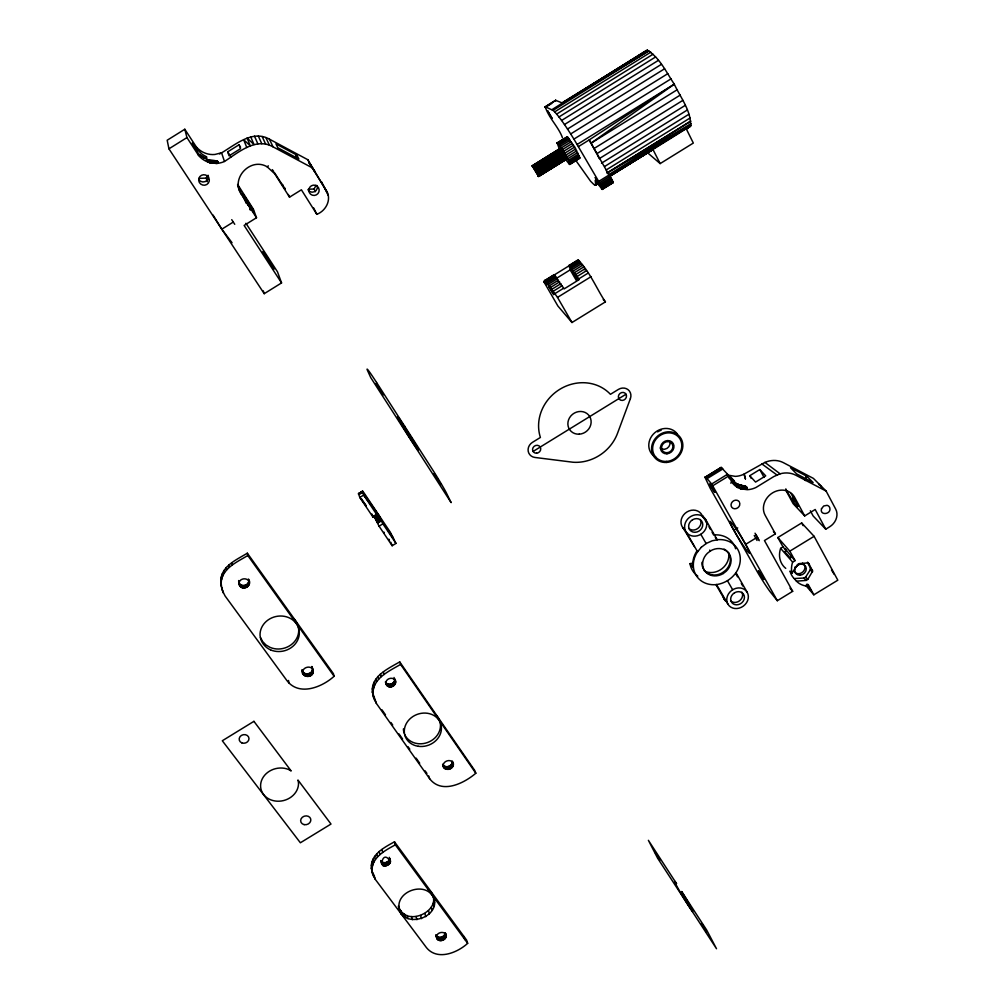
<?xml version="1.0" encoding="UTF-8"?>
<svg xmlns="http://www.w3.org/2000/svg" width="1005" height="1005" viewBox="0 0 1005 1005"><rect width="100%" height="100%" fill="white"/><g stroke="black" fill="none" stroke-linecap="round" stroke-linejoin="round"><path stroke-width="1.5" d="M371.373 868.094C370.28 854.501 384.551 847.303 394.488 841.813L466.647 940.152L467.664 943.343C457.3 952.841 437.313 960.968 426.472 947.652L375.28 879.35L372.679 874.074L371.373 868.094L372.679 874.074M372.34 691.892C371.059 675.976 388.558 668.476 399.714 661.893L474.775 770.508L475.817 773.234C464.122 783.297 441.698 794.528 429.638 778.699L376.385 703.425L372.34 691.892L373.672 697.646L372.88 695.045M372.152 871.184C371.071 857.541 385.38 850.331 395.329 844.828L394.488 841.813M373.131 694.493C371.85 678.526 389.4 671.026 400.58 664.406L399.714 661.893M794.39 578.78L796.45 581.179L806.123 580.413L807.781 579.408L812.555 571.255L808.95 563.73L807.417 562.963L799.088 563.604L797.43 564.622L791.99 573.126L790.005 571.079A22.386 19.158 -39.2 0 0 794.151 578.553L804.038 578.026L805.683 577.008L810.332 569.772L810.47 568.001L807.568 562.7M238.637 581.355C239.115 588.415 251.263 585.576 248.398 579.043C253.8 586.292 240.296 592.121 239.064 583.742C238.675 577.775 248.901 576.895 249.253 582.975M303.095 673.827C300.42 667.647 311.537 664.079 313.145 670.523C314.402 678.526 300.344 678.249 302.116 669.669C302.555 676.39 314.012 674.393 312.517 667.961M609.206 176.026L691.025 125.336L686.038 129.13L690.46 126.379C691.628 111.329 680.423 97.447 674.28 84.194C666.378 72.385 659.87 57.888 647.446 50.25L561.644 103.038M362.315 491.257L363.684 495.063L376.976 514.962L375.656 511.319M386.247 684.443L385.418 681.88C387.528 686.591 395.694 683.877 394.613 678.852C399.299 684.782 388.093 690.686 386.008 683.739C384.815 678.3 394.136 675.875 395.468 681.403M390.455 861.989C381.724 845.745 376.925 877.038 390.455 861.989L389.299 857.315M443.029 764.906C445.831 768.85 453.142 765.835 452.225 761.036C457.727 768.486 442.853 773.523 442.652 764.24L443.984 767.632M435.868 935.24C437.992 939.336 445.115 937.25 445.152 932.791C450.127 938.972 437.489 944.373 436.509 937.049C436.396 931.911 445.655 930.379 446.12 935.969M432.954 895.468C443.733 917.766 401.07 930.919 398.445 905.869C405.618 930.479 448.657 907.817 428.268 889.086M220.798 580.45C221.452 565.966 236.866 559.622 247.331 553.19L333.421 673.702L334.112 676.277C322.002 687.257 299.025 696.566 286.865 680.536L225.057 595.927L221.967 589.696L220.798 580.45L221.276 586.317L220.899 583.918M221.175 582.837C221.841 568.315 237.293 561.958 247.795 555.501L247.331 553.19M736.678 485.691C738.75 487.098 744.089 490.151 746.903 487.475C745.446 485.666 733.751 482.827 737.708 487.425M825.746 529.195L815.193 509.497L804.691 515.929L794.566 497.199A17.324 15.062 -40.5 0 0 772.569 492.865A17.324 15.062 -40.5 0 0 765.132 515.226L775.408 533.843L764.453 540.552L792.681 591.317L777.317 600.714L769.83 591.329A22.487 1.721 58.1 0 1 757.443 572.059L710.284 488.43L704.995 477.362L721.175 467.388L727.57 474.234L732.293 482.739A21.042 18.517 -41.3 0 0 740.723 488.807L747.23 489.686A21.042 18.517 -41.3 0 0 756.087 487.425L773.875 476.521L780.094 473.82A23.165 20.163 -41.1 0 1 795.646 475.139L826.135 491.081L835.72 509.171A13.769 11.846 -41.2 0 1 829.64 526.808L825.746 529.195L813.12 515.954L810.344 510.766M562.473 137.723C558.328 126.542 548.78 118.075 545.213 106.769L555.614 100.312L562.561 103.075L648.928 50.828L553.052 110.374L545.213 106.769M826.135 491.081L813.397 478.393L783.347 462.639A22.763 19.899 -41.3 0 0 764.918 462.413L743.976 474.146A20.665 18.253 -41.5 0 1 735.271 476.37L727.155 474.976L738.21 485.201M576.393 261.262L543.718 281.475L546.934 285.181L544.773 280.295L545.878 281.186L557.511 297.392L571.983 322.517L605.425 301.864C597.912 291.299 587.963 267.757 577.837 260.584M555.614 100.312L555.627 101.028M381.573 863.597L380.769 860.531C382.654 864.25 388.935 862.868 389.626 858.936M532.235 165.8L538.667 176.44L532.235 165.8L560.288 148.3L564.069 153.476L566.632 159.092L538.667 176.44L566.632 159.092M805.344 480.428L806.827 476.244L790.52 467.702L796.701 473.958L813.12 482.563L806.827 476.244L805.168 478.87M556.632 278.247L570.224 269.83L570.777 270.433L568.78 265.458L579.307 279.516L564.194 288.862L553.83 274.692L554.509 277.129M805.319 480.403L806.827 476.244L805.281 480.39L806.827 476.244L805.621 478.945M559.257 148.727L557.109 142.898L567.323 136.818L574.646 147.069L579.822 158.112L569.496 164.38L565.576 159.456M805.646 479.046L806.827 476.244L805.558 479.109M560.288 148.3L560.966 150.411M295.633 157.76L296.827 155.072L275.973 143.903L277.845 147.785L298.9 159.041L296.827 155.072L295.407 157.747M567.008 136.755L567.247 138.476M207.281 181.754L206.264 178.111L207.583 175.586M569.496 164.38C568.365 157.571 562.423 148.514 557.109 142.898M315.47 191.679L314.088 189.015L316.085 185.272M786.362 489.686C782.041 483.82 801.274 515.062 796.651 504.937L797.392 503.631M793.586 501.696L795.256 499.259L791.89 499.887L793.548 497.261M646.366 50.426L551.946 109.658M818.547 483.681L818.924 484.737M575.903 160.561L590.613 181.264L593.955 184.568L595.751 185.046L595.211 180.385L602.209 189.43L599.495 182.784L688.362 127.371M602.209 189.43L612.887 182.81L612.849 181.691L589.181 139.934L674.28 84.194L591.041 143.175L596.807 153.715L682.885 100.349M267.217 166.855L274.742 173.802L289.541 197.168L301.399 189.794L316.826 214.316C326.123 210.824 332.039 199.191 326.21 190.334L312.178 167.785L273.046 146.856C255.697 137.007 238.135 152.735 224.467 161.466A21.834 21.319 39 0 1 217.683 163.3L208.337 162.182A21.834 21.319 39 0 1 198.601 155.486L198.01 153.338C199.103 155.034 208.751 162.132 206.49 156.78L202.42 154.494L196.917 149.343L196.214 146.793L184.807 129.243L167.182 140.235L168.94 148.828L264.214 293.686L281.551 282.92L244.127 225.434L256.501 217.733L241.489 194.505C230.019 178.676 250.622 156.767 267.217 166.855L268.335 165.85M686.038 129.13L691.025 125.336M168.94 148.828L186.943 137.584L184.807 129.243M197.445 149.846L192.319 142.836L198.475 154.092L206.653 158.752M204.002 158.338L206.49 156.78M239.027 144.77L240.534 148.677L229.077 155.813L227.683 151.843L239.027 144.77L240.584 147.22M213.073 215.083L221.804 229.19L233.273 222.067L234.755 224.303M609.055 176.78L652.961 149.481L660.159 163.601L693.324 143.062L686.277 128.841M545.162 107.007L555.803 100.299M545.25 107.472L551.732 103.44M553.052 110.374L554.659 111.869L650.813 52.16M554.659 111.869L556.644 114.08L653.049 54.22M556.644 114.08L558.981 116.957L655.599 56.971M558.981 116.957L561.594 120.462L658.413 60.363M561.594 120.462L564.471 124.52L661.428 64.333M564.471 124.52L567.511 129.042L664.581 68.792M567.511 129.042L570.689 133.941L667.823 73.654M556.996 143.162L567.323 136.818M557.888 143.376L567.825 137.22M558.554 144.092L568.491 137.924M559.358 145.109L569.307 138.929M560.288 146.378L570.25 140.21M599.495 182.784L573.918 139.105L671.076 78.83M532.411 165.725L560.438 148.351M561.33 147.886L571.28 141.705M532.298 166.064L560.677 148.552M532.449 166.491L561.016 148.903M533.354 166.817L561.418 149.418M533.806 167.471L561.883 150.047M562.423 149.557L572.385 143.376M534.321 168.224L562.398 150.8M534.861 169.054L562.951 151.642M563.554 151.366L573.516 145.185M535.426 169.958L563.504 152.546M577.134 144.456L674.28 84.194M535.992 170.9L564.069 153.476M564.684 153.25L574.646 147.069M536.532 171.83L564.622 154.418M578.403 146.617L589.181 139.934L591.041 143.175L677.357 89.646M537.047 172.747L565.124 155.335M565.777 155.134L575.739 148.966M537.524 173.614L565.576 156.215M537.926 174.405L565.978 157.006M566.795 156.994L576.744 150.813M538.253 175.084L566.292 157.697M537.977 175.8L541.959 173.325M545.954 170.85L549.949 168.375M538.492 175.649L566.519 158.262M538.291 176.177L566.657 158.702M538.517 176.39L566.694 158.978M567.712 158.727L577.661 152.559M568.491 160.323L578.44 154.154M569.132 161.704L579.056 155.549M569.584 162.835L579.508 156.692M569.848 163.702L579.759 157.559M594.03 148.526L680.247 95.073M569.81 164.481L579.822 158.112M685.234 105.374L599.307 158.627L597.435 154.946M601.505 163.187L687.232 110.06M604.658 166.466L688.84 114.294M606.116 170.008L690.046 118M607.146 172.961L690.824 121.115L607.146 172.986L691.139 123.577L609.068 174.418M598.704 181.403L609.432 174.757M595.061 185.171L597.699 183.538M609.595 176.164L652.748 149.745M600.224 184.129L610.952 177.483M600.864 185.385L611.593 178.752M601.417 186.528L612.133 179.895M601.844 187.52L612.56 180.887M602.146 188.324L612.849 181.691M601.555 188.99L605.55 186.515M608.213 184.87L612.208 182.395L612.887 182.81M602.309 188.915L613 182.294M601.945 189.329L613.012 182.671M544.723 280.521L554.057 274.717M568.692 265.697L578.151 259.83M544.823 280.998L554.446 275.018M568.755 266.199L578.566 260.094M545.878 281.186L554.974 275.558M569.973 266.287L579.119 260.622M546.544 281.99L555.652 276.362M570.677 267.066L579.835 261.401M547.348 283.046L556.469 277.405M571.506 268.096L580.676 262.431M548.278 284.315L557.411 278.674M572.461 269.365L581.644 263.687M549.32 285.809L558.466 280.156M573.541 270.848L582.724 265.157M550.476 287.505L559.622 281.84M574.709 272.518L583.905 266.828M551.707 289.365L560.865 283.699M575.966 274.365L585.161 268.687M553.026 291.375L562.184 285.709M577.285 276.375L586.493 270.684M554.471 293.887L563.629 288.234M578.729 278.9L587.925 273.222M557.511 297.392L591.179 276.589M378.043 514.284L373.144 517.324L359.828 497.437L358.509 493.744L362.566 491.206L363.848 492.664L390.329 532.273L395.957 543.404L392.151 545.74L379.073 526.193L373.847 516.042L377.641 513.706L382.892 523.831L395.957 543.404M358.559 493.945L362.742 491.345M358.622 494.133L362.906 491.508M358.634 493.493L363.019 491.646M363.144 491.797L359.137 493.932M359.401 494.234L363.295 491.96M373.973 516.231L377.78 513.894M374.111 516.432L377.905 514.083M374.375 516.834L378.169 514.497M374.513 517.047L378.32 514.711M374.651 517.261L378.458 514.924M374.802 517.487L378.596 515.15M374.953 517.726L378.747 515.377M375.091 517.964L378.898 515.615M375.242 518.203L379.048 515.854M375.317 518.316L379.199 516.105L375.468 518.567M375.543 518.681L379.35 516.344M375.619 518.806L379.501 516.595M375.77 519.057L379.576 516.721M375.92 519.309L379.651 516.834M375.996 519.434L379.79 517.085M376.134 519.673L379.865 517.211M376.209 519.799L380.016 517.449M380.078 517.575L376.423 520.163L380.217 517.814M376.561 520.389L380.292 517.939M376.624 520.515L380.418 518.165L376.749 520.741M380.606 518.505L376.925 521.067L380.732 518.718M377.101 521.381L380.782 518.831M377.202 521.57L380.895 519.032M377.252 521.67L381.008 519.233M377.34 521.846L381.096 519.422M377.428 522.022L381.234 519.686M377.516 522.185L381.31 519.836M377.579 522.336L381.385 519.987M377.704 522.613L381.448 520.138M381.561 520.389L377.842 522.939L381.649 520.59M379.073 526.193L382.892 523.831M533.09 451.446L626.014 394.224A4.208 3.844 -40.7 0 0 618.98 394.626A4.208 3.844 -40.7 0 0 622.296 400.43A4.208 3.844 -40.7 0 0 626.014 394.224M704.995 477.362L721.175 467.388M705.083 476.96L706.126 477.601L721.879 467.928M706.126 477.601L707.08 478.631L722.859 468.946M707.08 478.631L711.666 483.995L727.57 474.234M712.683 485.804L728.575 476.056M730.66 483.091L734.266 480.867L729.203 475.641L733.637 480.629M749.743 475.717L759.78 469.561L765.71 475.855L755.572 482.073L749.743 475.717L751.187 478.367M733.876 530.276L737.72 527.927M745.622 544.358L757.343 537.185M791.99 573.126L791.639 571.267A22.449 19.195 -39.2 0 1 792.644 562.109L795.056 560.627L791.714 556.82L790.081 557.825L784.654 551.619L786.274 550.627L782.995 546.896L777.832 537.549L801.676 522.952L814.1 536.318L837.818 580.187L813.862 594.809L805.696 585.362M785.759 568.378A22.072 18.957 -39.4 0 1 780.621 548.353L782.995 546.896M777.832 537.549L789.842 551.155L814.1 536.318M609.256 176.126L652.961 149.481M358.597 494.071L362.453 491.772M213.65 160.813L215.334 163.413C226.54 160.762 199.656 158.325 208.299 161.579M794.44 499.045L791.89 499.887L794.427 498.555M791.89 499.887L794.704 498.756M196.214 146.793A21.394 20.866 40.9 0 0 214.894 154.469L221.565 152.798L224.467 161.466M327.429 192.734L307.794 159.707L269.403 139.142C251.665 129.168 234.039 146.026 219.643 153.941L219.417 153.589M689.468 126.693L690.46 126.379M746.439 486.696L747.368 488.38L743.436 488.958L741.59 485.629L731.376 481.709M247.682 204.379L252.745 209.09L250.094 209.681L252.745 209.09L254.252 213.236L244.403 197.985L242.984 193.952L252.745 209.09L249.73 207.997L249.944 208.739M208.965 161.516C211.439 163.677 216.389 161.177 217.683 163.3L217.62 162.157M215.095 162.647L215.334 163.4M308.422 189.216L314.088 189.015M199.015 178.35L206.264 178.111M735.258 483.832L736.313 485.315L734.957 483.757M742.456 485.716L743.311 485.842M312.128 167.031L309.075 162.973L314.967 171.755L312.266 167.508M737.469 485.139L737.255 484.234L742.268 485.691M738.989 485.315L737.255 484.234L740.698 485.516L742.796 489.309M249.705 207.909L252.745 209.09L250.283 207.256M737.255 484.234L739.818 485.415M249.403 207.105L252.745 209.09M362.566 491.206L358.509 493.744M731.062 479.372L728.851 477.965M232.055 242.733L221.804 229.19M761.928 463.958L776.915 474.95M764.918 462.413L780.094 473.82M387.691 529.421L393.47 538.479L387.641 529.509M371.008 504.849L364.878 495.427L377.641 513.706M648.238 153.338L660.159 163.601M796.45 581.179L797.794 582.41A22.449 19.195 -39.2 0 0 805.796 585.978L808.196 584.508L813.862 594.809M433.884 898.571C426.673 879.991 393.935 891.184 399.513 910.291M796.651 504.937L798.033 506.382L791.086 493.543M603.264 299.591L605.425 301.864M804.691 515.929L793.108 503.643L785.96 490.44M743.976 474.146L745.459 478.933M743.876 485.955L742.733 485.754L744.29 488.581M737.406 484.875L736.791 484.171M807.543 562.159L808.95 563.73M739.68 487.412L740.961 488.857M739.404 487.312L740.836 488.832M810.47 568.001L812.58 570.363M810.445 568.88L812.555 571.255M810.332 569.772L812.442 572.147M773.398 531.557L775.408 533.843M780.621 548.353L792.644 562.109M805.683 577.008L807.781 579.408M804.038 578.026L806.123 580.413M571.983 322.517L557.863 305.972L543.718 281.475M790.005 588.139L792.681 591.317M606.543 171.453L607.183 172.27M715.334 537.487L717.218 539.823L705.56 519.409A11.583 10.201 -37.3 0 0 686.365 520.778A11.583 10.201 -37.3 0 0 695.159 536.142A11.583 10.201 -37.3 0 0 705.56 519.409M389.387 540.502L388.885 539.798M709.693 550.099L710.372 550.979M722.62 572.586L723.311 573.478M694.405 546.569L683.161 528.027A11.532 10.163 -37.3 0 0 684.82 530.1M807.216 584.207L810.796 590.274L806.751 584.37M272.317 169.644L273.699 171.466M398.483 908.281L403.131 914.487M370.317 503.957L363.684 495.063L359.828 497.437L366.335 506.08L362.604 500.503M558.252 281.149L558.88 282.028M692.633 563.102A10.841 9.51 -36 0 1 690.083 563.591L693.061 567.574C692.03 561.757 693.752 555.79 696.93 550.928L697.596 551.795L685.862 531.532M395.329 844.828L467.664 943.343M831.462 569.986L834.225 574.395M247.795 555.501L334.112 676.277M820.319 485.289L821.914 487.714M381.887 709.731L385.493 714.819M390.895 722.469L392.704 725.007M398.998 733.926L402.603 739.014M408.005 746.665L409.801 749.202M416.108 758.122L419.713 763.21M425.115 770.848L426.911 773.398M400.58 664.406L475.817 773.234M285.081 189.091L274.478 172.697M374.048 515.854L378.382 522.336M209.58 162.885L207.658 159.958L209.53 162.634M214.919 160.913L216.653 163.539M186.943 137.584L198.601 155.486M210.522 160.473L212.218 163.074M209.505 160.31L211.188 162.898M208.538 160.109L210.233 162.722M207.005 159.808L208.55 162.194M206.653 159.745L208.261 162.22M206.477 159.72L208.186 162.345M245.924 223.273L277.493 271.827L281.551 282.92M217.356 161.089L218.374 162.684M216.326 160.988L217.595 162.948L217.005 161.064M215.522 160.938L217.218 163.551M214.643 160.913L216.351 163.539M212.633 160.737L214.329 163.35M211.578 160.612L213.248 163.199M237.632 184.443L253.423 209.266L256.501 217.733M227.683 151.843L230.949 156.906M231.728 219.655L233.273 222.067M362.252 499.962L361.637 498.957M282.455 184.418L282.945 185.196M570.689 133.941L573.918 139.105M560.124 283.95L560.576 284.679M371.9 870.996L374.501 876.26M584.282 269.026L584.722 269.742M608.352 174.041L609.13 175.373M284.34 187.458L285.081 188.714M388.922 539.183L389.438 540.1M716.515 584.47L727.934 604.168M716 584.709L725.108 600.425A11.269 9.736 -36.1 0 1 724.165 598.038M700.799 534.296L706.151 543.567M727.457 580.752L732.67 589.772M249.039 206.339L242.984 193.952L243.461 197.055M735.949 572.624L747.205 592.334A11.319 9.761 -36.1 0 1 736.941 608.528A11.319 9.761 -36.1 0 1 728.524 593.829A11.319 9.761 -36.1 0 1 747.205 592.334M707.42 524.095L702.771 515.954A11.532 10.163 -37.3 0 1 703.739 518.442M708.965 526.808L710.522 529.522M712.068 532.235L713.613 534.949M736.062 574.232L737.557 576.857M741.301 583.403L742.796 586.016M570.224 269.83L572.762 274.315A19.547 1.47 58.9 0 0 576.405 280.496M384.362 532.901L383.998 532.185M711.666 483.995L777.317 600.714M736.301 485.063L737.645 487.475M744.115 485.98L745.383 488.254M786.274 550.627L785.332 548.931L791.714 556.82M746.012 486.47L746.979 488.229M745.647 486.332L746.665 488.179M745.471 486.269L746.514 488.166M744.831 486.106L745.974 488.166M789.842 551.155L795.056 560.627M759.78 469.561L764.076 477.413M328.208 195.309L321.587 181.867M307.794 159.707L309.59 163.024M310.168 164.091L312.178 167.785M801.676 522.952L803.146 525.665M260.471 637.446L262.632 641.542L265.923 644.934L270.106 647.396A19.685 17.625 -12.9 0 0 291.023 644.858A19.685 17.625 -12.9 0 0 298.297 626.743M609.482 176.026L610.06 177.194M313.661 207.96L316.826 214.316M269.403 139.142L273.046 146.856M404.374 425.781L405.015 427.125M243.486 197.03L242.984 193.952L248.185 204.97M243.901 198.513L242.984 193.952L248.059 204.819M265.885 137.572L269.453 145.273M262.167 136.542L265.672 144.218M288.309 194.468L289.541 197.168M243.976 198.475L242.984 193.952L247.104 203.073M258.348 136.064L261.765 143.74M247.167 203.864L242.984 193.952L244.24 198.475L242.984 193.952L246.941 202.922M254.504 136.152L257.845 143.841M250.722 136.818L253.989 144.519L247.079 138.037L250.283 145.763L243.675 139.783L246.803 147.534M245.006 200.472L242.984 193.952L246.376 202.306M222.432 589.445L221.59 587.297L221.967 589.696M390.794 542.21L392.151 545.74M246.062 203.148L242.984 193.952L246.099 202.093M373.144 517.324L371.9 514.02M242.984 193.952L245.408 200.648M452.313 761.803L453.293 764.516M452.237 762.581L453.217 765.295M452.011 763.348L452.991 766.074M451.647 764.089L452.627 766.802M451.157 764.767L452.137 767.493M450.554 765.37L451.521 768.096M449.838 765.885L450.818 768.611M449.059 766.287L450.026 769.013M448.217 766.564L449.185 769.29M447.351 766.715L448.331 769.441M446.496 766.727L447.451 769.453M445.655 766.614L446.609 769.34M444.863 766.363L445.818 769.089M444.147 765.986L445.102 768.712M443.532 765.496L444.486 768.222M238.675 186.428L241.489 194.505M237.569 184.782L239.894 191.478M428.72 775.948L429.638 778.699M394.023 677.483L395.555 682.156M394.638 680.347L395.493 682.91M394.437 681.101L395.292 683.664M394.098 681.817L394.952 684.38M393.633 682.47L394.475 685.046M393.055 683.061L393.897 685.624M392.377 683.551L393.219 686.126M391.623 683.94L392.465 686.503M263.297 290.86L264.214 293.686M390.819 684.204L391.661 686.767M389.99 684.342L390.819 686.918M389.149 684.342L389.99 686.918M388.345 684.217L389.174 686.792M387.578 683.965L388.407 686.541M383.345 671.943L384.161 674.481M386.887 683.588L387.704 686.164M386.284 683.111L387.101 685.686M385.782 682.533L386.611 685.109M443.607 766.966C441.283 761.225 451.71 757.657 453.205 763.762M463.921 936.446L464.926 939.625M380.418 674.028L381.222 676.591M377.855 676.491L378.659 679.053M375.719 679.254L376.523 681.817M374.074 682.257L374.865 684.832M372.943 685.41L373.722 687.998M372.353 688.651L373.144 691.239M376.385 703.425L373.973 698.048L374.764 700.648M445.391 933.143L446.032 935.266M445.089 933.507L446.044 936.685M444.876 934.223L445.831 937.401M433.595 899.349L434.537 902.465M444.524 934.901L445.491 938.092M431.132 891.963L432.075 895.066M444.059 935.542L445.014 938.733M443.469 936.12L444.424 939.298M433.029 903.369L433.972 906.497M442.79 936.597L443.745 939.788M210.384 162.044L210.623 162.848M442.037 936.987L442.991 940.178M441.233 937.263L442.175 940.454M431.296 907.239L432.225 910.367M440.404 937.414L441.346 940.605M439.562 937.451L440.517 940.642M438.758 937.364L439.7 940.542M438.004 937.137L438.946 940.328M437.313 936.811L438.255 940.002M436.723 936.371L437.652 939.562M436.233 935.843L437.175 939.034M428.519 910.693L429.449 913.834M435.881 934.939L436.811 938.419M424.876 913.52L425.793 916.673M420.63 915.505L421.522 918.671M416.045 916.535L416.937 919.701M208.048 161.139L208.337 162.182M411.434 916.535L412.314 919.688M407.125 915.492L407.992 918.645M389.877 858.559L390.518 861.285M404.613 914.135L405.48 917.289M389.425 859.627L390.267 862.679M389.098 860.293L389.94 863.345M403.407 913.482L404.261 916.635M388.659 860.908L389.488 863.961M388.093 861.461L388.922 864.514M387.453 861.926L388.269 864.978M386.724 862.29L387.553 865.355M385.958 862.554L386.774 865.619M381.938 849.489L382.742 852.529M385.154 862.705L385.97 865.757M384.35 862.717L385.179 865.782M383.571 862.629L384.387 865.682M382.842 862.403L383.659 865.468M382.176 862.076L382.98 865.142M379.124 851.474L379.928 854.514M381.599 861.649L382.402 864.715M381.121 861.122L381.925 864.187M376.661 853.798L377.465 856.85M374.614 856.386L375.405 859.438M373.031 859.187L373.822 862.24M371.951 862.114L372.729 865.179M371.385 865.117L372.177 868.194M374.764 877.29L375.28 879.35M372.943 873.734L373.734 876.825M313.259 671.34L311.839 666.478L312.467 669.041M312.58 669.606L313.208 672.169M312.379 670.423L313.007 672.986M312.015 671.189L312.643 673.765M311.512 671.905L312.14 674.481M310.897 672.546L311.512 675.121M310.156 673.086L310.784 675.662M309.339 673.501L309.967 676.076M308.472 673.79L309.088 676.365M307.555 673.94L308.171 676.516M306.638 673.94L307.254 676.516M305.746 673.802L306.362 676.378M304.904 673.526L305.507 676.101M304.138 673.124L304.741 675.699M303.46 672.596L304.063 675.172M302.907 671.968L303.51 674.543M744.454 474.661L745.409 478.845M288.51 680.473L289.076 683.073M248.75 581.405L249.215 583.792M248.562 582.197L249.026 584.583M248.222 582.95L248.687 585.337M247.758 583.654L248.21 586.041M247.155 584.269L247.619 586.656M246.451 584.784L246.916 587.171M245.672 585.186L246.125 587.573M244.831 585.45L245.283 587.85M243.951 585.588L244.403 587.988M243.072 585.588L243.512 587.975M242.205 585.438L242.645 587.837M241.388 585.161L241.828 587.561M240.635 584.759L241.074 587.146M239.981 584.232L240.421 586.631M239.441 583.616L239.868 586.003M238.662 580.551L239.454 585.299M231.879 562.725L232.293 565.061M228.839 564.923L229.253 567.272M226.2 567.511L226.602 569.873M224.04 570.438L224.429 572.8M222.381 573.629L222.771 576.003M221.301 576.996L221.678 579.37M222.859 590.513L223.248 592.925M690.083 563.591L690.184 564.722A24.422 21.319 -36.7 0 0 697.797 576.116M739.793 503.04L739.655 505.264A4.636 4.07 -39.4 0 1 733.034 508.329A4.636 4.07 -39.4 0 1 732.519 501.633A4.636 4.07 -39.4 0 1 739.404 502.035M656.077 457.451A16.231 14.585 -39.7 0 1 653.313 434.147A16.231 14.585 -39.7 0 1 677.508 434.21M669.908 441.999A5.904 5.301 -39.7 0 1 660.222 447.954M657.609 431.886A15.125 13.593 -39.7 0 1 661.177 430.241M724.065 549.082A14.874 12.965 -36.6 0 1 725.56 570.338L722.482 572.687A14.874 12.965 -36.6 0 1 701.967 562.323M714.555 534.899A24.422 21.319 -36.7 0 1 735.635 548.793M728.562 552.524A16.507 14.409 -36.7 0 1 721.892 568.78A16.507 14.409 -36.7 0 1 704.405 571.041M725.736 601.128A11.256 9.723 -36.1 0 1 723.198 596.769M741.916 592.196A7.198 6.218 -36.1 0 1 739.554 600.789A7.198 6.218 -36.1 0 1 730.572 600.864M683.903 528.906A11.507 10.151 -37.3 0 1 686.93 511.972A11.507 10.151 -37.3 0 1 702.797 517.274M700.259 519.472A7.362 6.495 -37.3 0 1 697.922 528.391A7.362 6.495 -37.3 0 1 688.701 528.379M754.253 535.477A18.706 1.558 58.2 0 1 757.041 540.489M294.251 619.344A19.685 17.625 -12.9 0 1 297.869 625.273M436.057 715.208A18.806 16.369 -20.3 0 1 431.396 740.647A18.806 16.369 -20.3 0 1 404.638 734.454M404.136 733.122A18.806 16.369 -20.3 0 1 403.42 728.889M198.689 179.531A5.314 5.188 29.3 0 0 208.286 177.96L208.399 176.604A5.314 5.188 29.3 0 0 208.136 175.259M317.241 185.573A5.151 5.138 -9.5 0 1 307.945 189.794M755.031 533.19A18.819 1.595 58.2 0 1 759.227 540.69M755.81 534.522A18.706 1.583 58.2 0 1 758.612 539.534M802.48 563.139A6.093 5.213 -38.8 0 1 803.02 571.782A6.093 5.213 -38.8 0 1 794.063 571.343M798.51 564.295A6.043 5.188 -38.9 0 1 794.867 567.134M790.005 558.315A6.043 5.188 -38.9 0 1 791.249 557.348M554.509 276.752A4.347 1.432 -30.5 0 1 555.476 277.832M553.78 294.578L548.717 286.312L553.78 294.578M209.304 179.807L209.203 181.176A5.352 5.226 28.5 0 1 200.786 184.116A5.352 5.226 28.5 0 1 201.477 175.297A5.352 5.226 28.5 0 1 209.304 179.807M308.924 189.128L308.786 190.473A5.188 5.163 -13 0 0 316.324 194.882A5.188 5.163 -13 0 0 317.178 186.201A5.188 5.163 -13 0 0 308.924 189.128M572.762 271.451L577.825 279.817L572.762 271.451M706.49 931.773L701.578 923.645L706.49 931.773M758.461 570.89L763.8 579.47L758.461 570.89M821.5 508.718C819.414 515.816 831.361 514.547 829.841 508.115A4.598 3.957 -41.5 0 0 827.015 505.339L823.711 505.992L821.5 508.718M383.119 394.739L376.222 383.709L383.119 394.739M547.637 110.852L552.034 118.339L547.637 110.852M630.386 398.658L617.547 433.243A42.009 38.504 -37.2 0 1 573.013 462.237L534.886 457.451A8.781 8.065 -33.4 0 1 528.178 451.119A8.781 8.065 -33.4 0 1 532.462 442.351L540.401 437.451A42.009 38.504 -37.2 0 1 559.735 389.35A42.009 38.504 -37.2 0 1 610.437 394.312L618.402 389.412A8.819 8.053 -40.7 0 1 628.025 389.639A8.819 8.053 -40.7 0 1 630.386 398.658M296.827 155.072L295.571 157.923L296.827 155.072M595.287 177.621L599.771 185.259L595.287 177.621M701.239 547.348L697.194 552.298A24.572 21.419 -36.6 0 0 715.409 584.684C723.864 583.918 731.615 579.156 736.351 572.134A24.572 21.419 -36.6 0 0 737.884 549.597A24.572 21.419 -36.6 0 0 718.349 539.622L712.193 540.778L706.352 543.416L701.239 547.348M659.795 859.928L655.134 852.215L659.795 859.928M434.173 473.807L440.806 484.586L434.173 473.807M692.52 519.773L691 520.942A7.387 6.507 -37.3 0 0 689.857 529.962A7.387 6.507 -37.3 0 0 698.877 531.155L700.397 529.974A7.387 6.507 -37.3 0 0 701.553 520.954A7.387 6.507 -37.3 0 0 692.52 519.773M710.51 550.878L707.42 553.253A14.887 12.977 -36.6 0 0 705.045 571.28A14.887 12.977 -36.6 0 0 723.173 573.579L726.251 571.217A14.887 12.977 -36.6 0 0 728.663 553.177A14.887 12.977 -36.6 0 0 710.51 550.878M734.529 592.799L733.022 593.942A7.223 6.231 -36.1 0 0 731.828 602.636A7.223 6.231 -36.1 0 0 740.597 603.691L742.092 602.548A7.223 6.231 -36.1 0 0 743.298 593.867A7.223 6.231 -36.1 0 0 734.529 592.799M647.446 50.25L562.561 103.075L647.446 50.25M598.415 183.4L595.751 185.046L598.402 183.4M253.926 721.339L222.306 740.76L300.369 842.78L330.997 824.05L297.957 780.018L298.51 782.857A19.108 16.444 -13.7 0 1 276.94 801.186A19.108 16.444 -13.7 0 1 261.501 780.621A19.108 16.444 -13.7 0 1 288.435 769.428L291.161 770.961L253.926 721.339M400.518 910.631L401.171 913.897L400.518 910.631M709.718 484.184L714.743 492.375L709.718 484.184M270.621 649.921C264.818 647.383 260.483 641.831 260.056 635.424A19.748 17.663 -12.9 0 1 282.242 616.065A19.748 17.663 -12.9 0 1 298.422 638.288A19.748 17.663 -12.9 0 1 270.621 649.921M398.96 418.155L398.206 417.213A19.648 0.854 58.2 0 0 409.299 437.162L412.666 442.401A19.648 0.854 58.2 0 0 414.135 442.012L398.96 418.155M676.491 883.571L675.574 882.29A17.625 0.817 59 0 0 680.9 893.294A17.625 0.817 59 0 0 692.671 911.422A17.625 0.817 59 0 0 683.199 894.023L681.629 891.498L706.653 930.002L716.515 948.745L657.609 858.17L648.388 840.318L676.491 883.571M267.518 257.87L262.996 251.489L273.875 269.39L267.518 257.87M376.561 382.478L374.677 379.576A24.221 1.068 58.2 0 0 367.453 370.355L370.732 377.579L451.132 502.626L446.295 492.739A23.517 1.018 58.3 0 0 433.381 470.968L376.561 382.478M666.516 462.451A16.319 14.648 -39.7 0 0 681.101 438.657A16.319 14.648 -39.7 0 0 654.016 440.291A16.319 14.648 -39.7 0 0 666.516 462.451M666.566 461.421A15.201 13.643 -39.7 0 0 680.159 439.248A15.201 13.643 -39.7 0 0 654.921 440.768A15.201 13.643 -39.7 0 0 666.566 461.421M666.943 453.795A7.048 6.319 -39.7 0 0 673.224 443.507A7.048 6.319 -39.7 0 0 661.529 444.235A7.048 6.319 -39.7 0 0 666.943 453.795M666.993 452.752A5.929 5.327 -39.7 0 0 672.282 444.084A5.929 5.327 -39.7 0 0 662.433 444.7A5.929 5.327 -39.7 0 0 666.993 452.752M536.595 453.192A4.196 3.844 -33.4 0 0 540.225 447.049A4.196 3.844 -33.4 0 0 533.14 447.489A4.196 3.844 -33.4 0 0 536.595 453.192M579.207 434.185A11.997 11.005 -37.2 0 0 589.721 416.573A11.997 11.005 -37.2 0 0 569.559 417.741A11.997 11.005 -37.2 0 0 579.207 434.185M304.163 824.628A5.151 4.384 -15 0 0 310.733 819.05A5.151 4.384 -15 0 0 302.342 817.253A5.151 4.384 -15 0 0 304.163 824.628M241.816 742.871A4.95 4.309 -11.8 0 0 248.989 738.474A4.95 4.309 -11.8 0 0 241.426 735.409A4.95 4.309 -11.8 0 0 241.816 742.871M418.181 746.275A18.856 16.407 -20.3 0 0 440.78 723.902A18.856 16.407 -20.3 0 0 409.638 719.165A18.856 16.407 -20.3 0 0 418.181 746.275M731.891 526.607A18.819 1.457 58.2 0 0 749.014 552.926A18.819 1.457 58.2 0 0 738.235 532.223A18.819 1.457 58.2 0 0 731.891 526.607M800.118 575.212A6.105 5.226 -38.8 0 0 805.721 566.481A6.105 5.226 -38.8 0 0 795.746 567.247A6.105 5.226 -38.8 0 0 800.118 575.212"/></g></svg>
